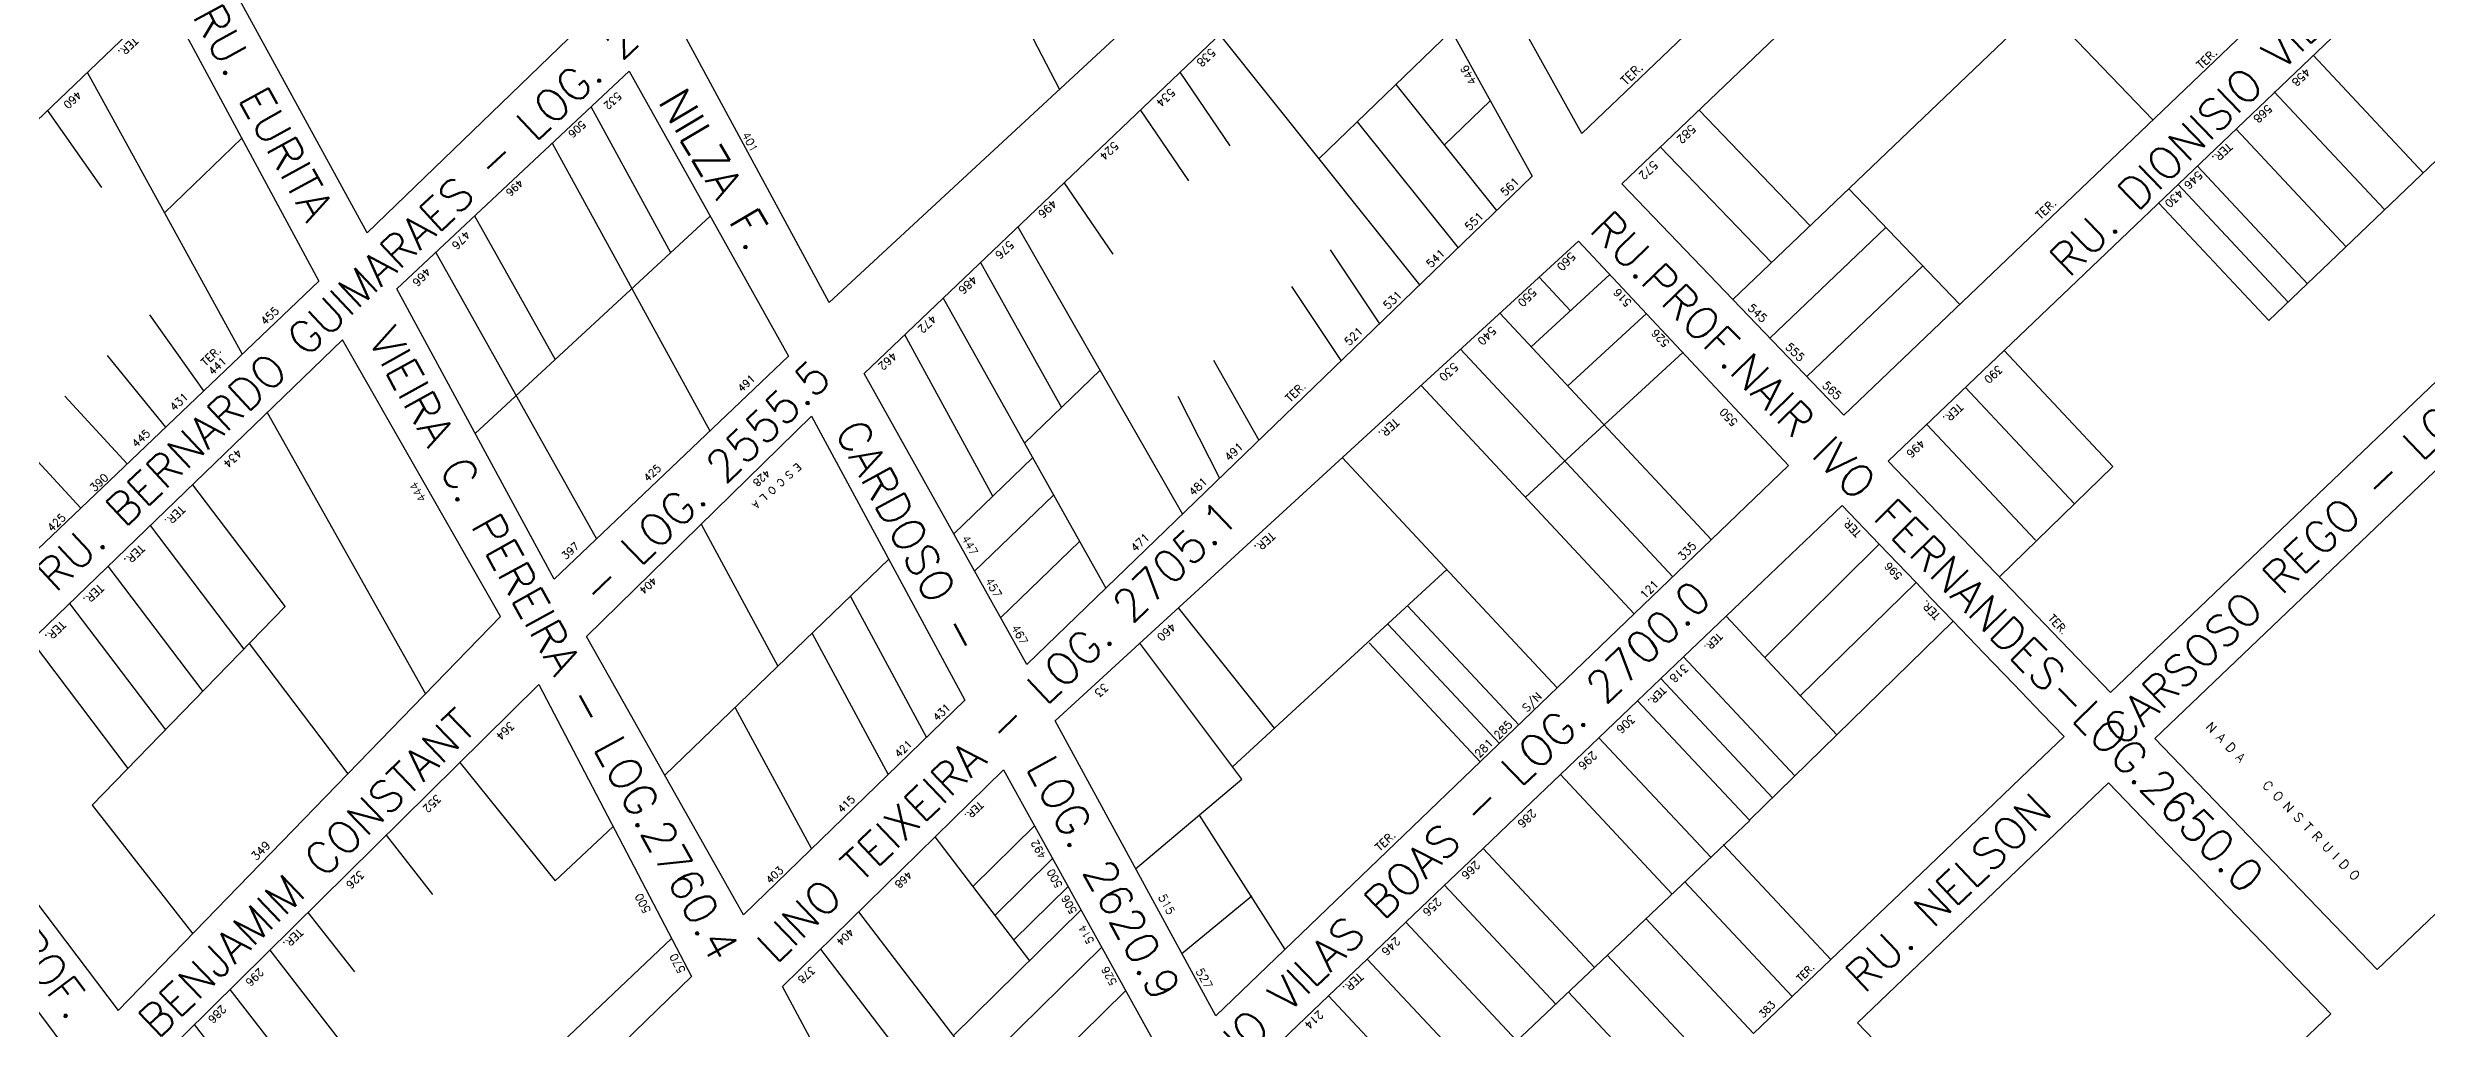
# Model space of a CAD drawing. Extents: x 714896 to 749292, y 8417558 to 8447149.
# Drawn here: x 740987.2 to 741432.6, y 8426874 to 8427057.6 of the extents above; entities that cross this region are included whole.
import ezdxf

# ---------------------------------------------------------------- set-up
doc = ezdxf.new("R2010")
doc.units = 0
doc.header["$MEASUREMENT"] = 0
for name, color, linetype in [('LOTE', 7, 'CONTINUOUS'), ('NUM-PORTA', 7, 'CONTINUOUS'), ('QUADRA', 6, 'CONTINUOUS'), ('TEXTO', 7, 'CONTINUOUS'), ('TEXTODERUA', 3, 'CONTINUOUS')]:
    doc.layers.add(name, color=color, linetype=linetype)
doc.styles.add('ROMANS', font='ROMANS.SHX', dxfattribs={"height": 1.5})

msp = doc.modelspace()

# ---------------------------------------------------------------- linework, layer by layer
at = {"layer": 'LOTE', "color": 7}
for p, q in [((741176.67, 8427049.83, 537.42), (741148.54, 8427103.64, 536.93)), ((741339.78, 8427087.3), (741381.36, 8427044.07)), ((741206.62, 8427060.05, 535.51), (741244.06, 8427013.19, 537.15)), ((740994.63, 8427052.98, 540.85), (741023.63, 8427000.24, 540.3)), ((741208.57, 8427039.24, 535.53), (741199.21, 8427052.99, 535.51)), ((741239.59, 8427050.68, 537.15), (741258.45, 8427027.08, 537.15)), ((740997.37, 8427031.44, 540.51), (740987.21, 8427045.88, 540.85)), ((741103.87, 8427019.21, 537.39), (741088.94, 8427046.51, 538.64)), ((741200.85, 8427032.68, 535.58), (741191.82, 8427045.94, 535.51)), ((741232.4, 8427043.73, 537.15), (741251.26, 8427020.13, 537.15)), ((741081.68, 8427039.71, 538.64), (741111.18, 8426985.87, 536.63)), ((741186.68, 8427018.91, 535.62), (741177.53, 8427032.33, 535.51)), ((741067.15, 8427026.09, 538.64), (741082.22, 8426999.22, 537.92)), ((741168.84, 8427024.06, 535.51), (741199.66, 8426970.31, 537.15)), ((741059.88, 8427019.28, 538.07), (741089.94, 8426965.65, 536.63)), ((741227.3, 8427019.75, 535.99), (741236.53, 8427005.92, 537.15)), ((741161.86, 8427017.37, 535.51), (741177.04, 8426990.27, 536.33)), ((741264.96, 8427001.59, 531.96), (741279.68, 8427015.13, 531.11)), ((741154.87, 8427010.7, 535.51), (741185.29, 8426956.4, 537.15)), ((741220.05, 8427012.9, 536.08), (741229.3, 8426999.05, 537.14)), ((741266.45, 8427014.64), (741272.32, 8427008.36, 79.33)), ((741006.29, 8427007.61, 540.38), (741016.4, 8426993.35, 540.3)), ((741259.08, 8427007.88), (741298.68, 8426965.48, 535.31)), ((741271.78, 8426994.28, 531.96), (741286.52, 8427007.83, 531.11)), ((741164.15, 8426973.64, 535.76), (741147.67, 8427003.84, 535.51)), ((740998.37, 8426999.99, 540.4), (741009.3, 8426986.58, 540.3)), ((741205.48, 8426999.08, 536.16), (741213.96, 8426984.12, 537.15)), ((741251.7, 8427001.13), (741291.47, 8426958.56, 535.31)), ((741263.89, 8426973.43, 532.8), (741293.34, 8427000.52, 531.11)), ((741198.8, 8426992.39, 536.18), (741206.62, 8426977.03, 537.15)), ((741244.33, 8426994.37, -2.14), (741284.25, 8426951.63, 535.31)), ((740990.43, 8426992.36, 540.42), (741002.07, 8426979.7, 540.3)), ((741028.3, 8426989.28, 539.52), (741057.97, 8426936.66, 538.54)), ((740981.74, 8426984.08, 540.42), (740993.39, 8426971.42, 540.3)), ((741229.58, 8426980.86), (741269.82, 8426937.78, 535.31)), ((741109.54, 8426968.38), (741123.9, 8426941.81)), ((741144.69, 8426961.83), (741102.76, 8426921.43)), ((741308.67, 8426943.45, -2.27), (741330.07, 8426964.68)), ((741209.1, 8426923.05, 535.95), (741249.17, 8426959.9, 533.65)), ((741315.26, 8426936.22), (741337, 8426957.47)), ((741137.5, 8426954.88), (741151.77, 8426928.49)), ((741216.9, 8426930.22, 535.78), (741198.89, 8426952.78, 536.43)), ((741241.81, 8426953.13, 258.56), (741262.61, 8426930.85, 535.31)), ((741130.32, 8426947.92), (741144.59, 8426921.53)), ((741238.2, 8426949.66, 258.56), (741259, 8426927.39, 535.31)), ((741305.81, 8426913), (741343.93, 8426950.26)), ((741210.8, 8426920.71, 535.91), (741191.67, 8426946.16, 536.43)), ((741234.59, 8426946.2, 258.56), (741255.4, 8426923.93, 535.31)), ((741115.95, 8426934.01), (741130.22, 8426907.62)), ((741064.4, 8426923.79, 539.66), (741082.24, 8426901.63, 538.48)), ((741190.9, 8426903.9, 537.09), (741210.8, 8426920.71, 535.91)), ((741202.77, 8426913.92, 536.17), (741218.81, 8426888.81, 535.31)), ((741059.35, 8426899.1, 538.99), (741050.62, 8426910.19, 539.66)), ((741082.24, 8426901.63, 538.48), (741093.08, 8426911.8, 538.44)), ((741153.32, 8426909.88, 530.38), (741171.01, 8426886.71, 530.38)), ((741171.96, 8426911.96, 530.38), (741160.4, 8426900.6, 530.87)), ((741175.35, 8426905.84, 530.38), (741164.53, 8426895.2, 530.84)), ((741178.26, 8426900.59, 530.38), (741168.06, 8426890.57, 530.81)), ((741044.69, 8426884.62, 538.99), (741035.95, 8426895.71, 539.66)), ((741139.04, 8426895.88, 530.38), (741175.73, 8426847.81, 530.38)), ((741180.68, 8426896.22, 530.38), (741156.75, 8426872.68, 531.39)), ((741212.62, 8426898.81, 535.86), (741199.55, 8426888.01, 537.09)), ((741104.03, 8426890.88, 538.44), (741081.09, 8426869.16, 537.8)), ((741046.37, 8426866.11, 1121.06), (741028.84, 8426888.68, 539.66)), ((741131.9, 8426888.87, 530.38), (741150.97, 8426863.9, 530.38)), ((741184.55, 8426889.22, 530.38), (741161.46, 8426866.51, 531.36)), ((741038.85, 8426858.82, 31.78), (741021.38, 8426881.32, 539.66)), ((741189.04, 8426881.12, 530.38), (741166.91, 8426859.37, 531.32)), ((741032.14, 8426852.31, 32.69), (741014.72, 8426874.75, 539.05))]:
    msp.add_line(p, q, dxfattribs=at)
at = {"layer": 'LOTE', "color": 7, "linetype": 'CONTINUOUS', "flags": 128}
for points in [[(741302.7, 8427010.44), (741382.13, 8427086.28)], [(741403.05, 8427006.5), (741490.04, 8427089.76)], [(741432.03, 8427034.07), (741411.41, 8427056.1)], [(741317.17, 8427024.26), (741296.37, 8427045.88)], [(741424.68, 8427027.28), (741404.07, 8427049.31)], [(741417.52, 8427020.31), (741396.91, 8427042.32)], [(741309.93, 8427017.35), (741289.14, 8427038.97)], [(741410.29, 8427013.4), (741389.68, 8427035.42)], [(741345.19, 8427009.54), (741324.4, 8427031.16)], [(741403.05, 8427006.5), (741382.44, 8427028.51)], [(741406.67, 8427009.95), (741386.06, 8427031.96)], [(741309.63, 8427003.24), (741331.33, 8427023.95)], [(741316.56, 8426996.03), (741338.26, 8427016.75)], [(741373.82, 8426979.2), (741353.51, 8427000.89)], [(741366.59, 8426972.29), (741346.28, 8426993.98)], [(741359.35, 8426965.39), (741339.05, 8426987.08)], [(741156.85, 8426966.59), (741171.61, 8426980.85)], [(741352.61, 8426958.55), (741373.82, 8426979.2)], [(741014.32, 8426975.79), (741031.66, 8426952.92)], [(741160.75, 8426959.6), (741175.51, 8426973.86)], [(741006.4, 8426968.15), (741023.94, 8426945.03)], [(741165.62, 8426950.87), (741180.4, 8426965.14)], [(740998.49, 8426960.52), (741016.24, 8426937.1)], [(740991.29, 8426953.57), (741009.25, 8426929.89)], [(740995.57, 8426915.81), (741031.64, 8426952.95)], [(741301.44, 8426951.17), (741322.19, 8426929.01)], [(740984.1, 8426946.63), (741002.25, 8426922.69)], [(741293.49, 8426943.58), (741314.33, 8426921.33)], [(741289.21, 8426939.5), (741310.11, 8426917.2)], [(741284.87, 8426935.36), (741305.82, 8426913)], [(741277.64, 8426928.45), (741298.59, 8426906.09)], [(741270.41, 8426921.55), (741291.35, 8426899.19)], [(740995.57, 8426915.81), (741014.37, 8426891.76)], [(741230.75, 8426841.91), (741305.89, 8426912.93)], [(741300.86, 8426908.45), (741321.03, 8426886.92)], [(741255.94, 8426907.74), (741276.82, 8426885.45)], [(741248.71, 8426900.83), (741269.59, 8426878.55)], [(741293.63, 8426901.54), (741313.79, 8426880.01)], [(741286.39, 8426894.64), (741306.56, 8426873.11)], [(741241.48, 8426893.92), (741262.29, 8426871.71)], [(741234.24, 8426887.02), (741255.02, 8426864.84)], [(741279.16, 8426887.73), (741299.33, 8426866.2)], [(741227.01, 8426880.11), (741247.75, 8426857.97)], [(741271.93, 8426880.83), (741292.1, 8426859.3)]]:
    msp.add_lwpolyline(points, dxfattribs=at)
for points, elevation in [([(741225.21, 8427036.79), (741250.01, 8427060.74)], 535.51), ([(741248.68, 8427039.31), (741257.3, 8427047.63)], 535.51), ([(741009.08, 8427026.69), (741023.56, 8427040.63)], 540.85), ([(741067.25, 8426985.4), (741111.27, 8427026.04)], 536.6), ([(741170.08, 8426983.55), (741184.23, 8426997.22)], 535.51), ([(741024.94, 8426946.06), (741043.42, 8426921.68)], 538.54)]:
    msp.add_lwpolyline(points, dxfattribs=dict(at, elevation=elevation))
at = {"layer": 'QUADRA', "color": 6}
for points in [[(741274.41, 8427041.5), (741244.3, 8427095.71), (741369.42, 8427215.17), (741411.01, 8427171.92), (741274.41, 8427041.5)], [(741323.5, 8426988.82), (741281.9, 8427032.07), (741419.33, 8427163.27), (741460.92, 8427120.03), (741323.5, 8426988.82)], [(741105.12, 8427062.36), (741200.08, 8427152.65), (741229.39, 8427098.63), (741133.49, 8427009.87), (741105.12, 8427062.36)], [(741018.18, 8427075.66), (741061.68, 8427116.94), (741090.11, 8427064.47), (741047.02, 8427022.95), (741018.18, 8427075.66)], [(741510.83, 8427068.13), (741373.41, 8426936.93), (741331.81, 8426980.17), (741469.24, 8427111.38), (741510.83, 8427068.13)], [(741235.22, 8427087.35), (741265.13, 8427033.53), (741170.5, 8426942.14), (741140.09, 8426996.61), (741235.22, 8427087.35)], [(741009.35, 8427067.05), (741037.95, 8427013.89), (740956.91, 8426936.65), (740921.08, 8426982.67), (741009.35, 8427067.05)], [(741096.09, 8427053.21), (741125.9, 8426999.88), (741082.05, 8426958.14), (741052.58, 8427012.44), (741096.09, 8427053.21)], [(741381.73, 8426928.28), (741497.45, 8427038.77), (741501.76, 8427034.29), (741475.12, 8426934.49), (741423.32, 8426885.04), (741381.73, 8426928.28)], [(741175.81, 8426931.6), (741273.82, 8427021.39), (741313.14, 8426979.37), (741205.88, 8426876.38), (741175.81, 8426931.6)], [(741042.39, 8427002.88), (740963.23, 8426926.49), (741000.44, 8426877.41), (741072.01, 8426951.12), (741042.39, 8427002.88)], [(741117.51, 8426895.31), (741088.08, 8426947.41), (741130.22, 8426988.59), (741158.95, 8426935.44), (741117.51, 8426895.31)], [(741079.17, 8426938.38), (741107.77, 8426883.73), (741043.53, 8426821.45), (741007.61, 8426867.72), (741079.17, 8426938.38)], [(740864.29, 8426828.66), (740954.7, 8426918.16), (740991.73, 8426868.71), (740902.07, 8426780.12)]]:
    msp.add_lwpolyline(points, close=True, dxfattribs=at)
at = {"layer": 'QUADRA', "linetype": 'CONTINUOUS'}
msp.add_lwpolyline([(741212.55, 8426866.3), (741227.01, 8426880.11), (741234.24, 8426887.02), (741241.48, 8426893.92), (741248.45, 8426900.58), (741255.94, 8426907.74), (741263.64, 8426915.08), (741270.41, 8426921.55), (741277.64, 8426928.45), (741284.87, 8426935.36), (741293.49, 8426943.58), (741301.44, 8426951.17), (741308.33, 8426957.75), (741317.46, 8426966.47), (741323.14, 8426971.89), (741330.07, 8426964.68), (741337, 8426957.47), (741339.92, 8426954.43), (741343.93, 8426950.26), (741349.72, 8426944.25), (741355.3, 8426938.44), (741360.58, 8426932.96), (741364.73, 8426928.64), (741358.14, 8426922.35), (741346.94, 8426911.66), (741337.93, 8426903.06), (741321.03, 8426886.92), (741313.79, 8426880.01), (741306.56, 8426873.11)], dxfattribs=at)
at = {"layer": 'QUADRA', "color": 6, "elevation": 530.38}
msp.add_lwpolyline([(741154.31, 8426826.81), (741124.77, 8426881.87), (741166.14, 8426922.46), (741196.31, 8426868), (741154.31, 8426826.81)], close=True, dxfattribs=at)
at = {"layer": 'QUADRA'}
msp.add_lwpolyline([(741326.03, 8426875.11), (741373.05, 8426919.99), (741414.64, 8426876.75), (741367.63, 8426831.86), (741326.03, 8426875.11)], close=True, dxfattribs=at)

# ---------------------------------------------------------------- texts
at = {"layer": 'NUM-PORTA', "color": 7, "style": 'ROMANS'}
for s, height, rotation, p in [('538', 1.499, 223.4349, (741204.99, 8427057.6)), ('446', 1.498, 119.2748, (741254.79, 8427051.12)), ('460', 1.457, 223.6914, (740992.74, 8427049.64)), ('532', 1.402, 222.0228, (741093.85, 8427049.36)), ('534', 1.499, 223.4032, (741197.43, 8427050.12)), ('506', 1.39, 222.7133, (741087.17, 8427044.05)), ('401', 1.5, 297.7859, (741117.15, 8427041.29)), ('524', 1.499, 223.4334, (741186.83, 8427040.13)), ('496', 1.39, 222.7133, (741075.48, 8427033.09)), ('561', 1.498, 43.7282, (741260.08, 8427029.69)), ('496', 1.5, 223.4108, (741175.29, 8427029.29)), ('551', 1.498, 43.7282, (741253.38, 8427023.22)), ('476', 1.5, 226.0922, (741065.41, 8427023.49)), ('576', 1.5, 223.4108, (741167.24, 8427021.61)), ('541', 1.498, 43.7282, (741246.18, 8427016.28)), ('560', 1.496, 225.1839, (741272.35, 8427019.44, -4.3)), ('466', 1.5, 226.0922, (741058.03, 8427016.57)), ('486', 1.5, 223.4108, (741160.37, 8427015.06)), ('531', 1.498, 43.7282, (741238.12, 8427008.49)), ('550', 1.496, 225.1839, (741265.02, 8427012.72, -4.3)), ('516', 1.45, 133.4527, (741283.84, 8427009.94)), ('455', 1.473, 43.5658, (741027.92, 8427005.55)), ('472', 1.5, 223.2278, (741152.78, 8427007.73)), ('521', 1.498, 43.707, (741230.84, 8427001.7)), ('540', 1.496, 225.1839, (741257.49, 8427005.53)), ('526', 1.45, 133.4527, (741290.94, 8427002.35)), ('441', 1.473, 43.5838, (741018.13, 8426996.15)), ('462', 1.501, 222.8387, (741145.38, 8427000.79)), ('390', 1.477, 223.2289, (741352.37, 8426998.26)), ('431', 1.474, 43.58, (741010.92, 8426989.47)), ('550', 1.45, 133.4527, (741303.71, 8426987.57)), ('445', 1.474, 43.5824, (741003.82, 8426982.62)), ('496', 1.477, 223.2289, (741337.83, 8426984.38)), ('434', 1.506, 223.9461, (741022.75, 8426982.62)), ('491', 1.498, 43.6995, (741208.42, 8426980.07)), ('390', 1.474, 43.5824, (740995.98, 8426974.35)), ('444', 1.516, 119.893, (741058.16, 8426973.12)), ('428', 1.369, 222.2442, (741121.74, 8426978.73)), ('481', 1.498, 43.6995, (741201.7, 8426973.57)), ('425', 1.474, 43.5824, (740988, 8426966.87)), ('447', 1.512, 299.7333, (741158.23, 8426965.78)), ('471', 1.498, 43.6995, (741190.85, 8426963.1)), ('397', 1.413, 42.4627, (741084.19, 8426961.67)), ('335', 1.496, 45.1839, (741293.3, 8426961.5, 535.31)), ('404', 1.371, 222.1941, (741100.49, 8426958.62)), ('457', 1.512, 299.7333, (741162.67, 8426957.83)), ('121', 1.496, 45.1839, (741286.23, 8426954.32, 535.31)), ('467', 1.512, 299.7333, (741167.58, 8426949.03)), ('460', 1.496, 222.4524, (741197.59, 8426950.08)), ('318', 1.5, 223.6596, (741293.51, 8426942.37)), ('431', 1.402, 43.682, (741153.75, 8426931.45)), ('33', 1.498, 222.3615, (741184.97, 8426938.76)), ('S/N', 1.496, 45.1839, (741264.16, 8426933.13, 535.31)), ('364', 1.467, 224.0571, (741073.75, 8426931.56)), ('285', 1.496, 45.1839, (741258.86, 8426928.04, 535.31)), ('306', 1.5, 223.6596, (741283.56, 8426932.86)), ('421', 1.4, 43.8329, (741146.6, 8426924.61)), ('281', 1.496, 45.1839, (741255.25, 8426924.58, 535.31)), ('296', 1.5, 223.6596, (741276.42, 8426926.05)), ('352', 1.464, 224.3624, (741060.03, 8426917.94)), ('415', 1.4, 43.8329, (741135.91, 8426914.26)), ('286', 1.5, 223.6596, (741265.06, 8426915.2)), ('349', 1.541, 45.5619, (741026.26, 8426905.35)), ('492', 1.433, 118.9934, (741174.24, 8426906.26)), ('326', 1.464, 224.3624, (741045.63, 8426903.72)), ('403', 1.404, 43.6741, (741122.48, 8426901)), ('500', 1.433, 118.9934, (741177.25, 8426900.83)), ('266', 1.5, 223.6596, (741254.53, 8426905.53)), ('500', 1.5, 117.9048, (741100.19, 8426896.08)), ('468', 1.375, 223.6233, (741148.26, 8426903.59)), ('515', 1.563, 298.8017, (741195.05, 8426898.65)), ('506', 1.433, 118.9934, (741179.95, 8426895.95)), ('256', 1.5, 223.6596, (741247.3, 8426898.63)), ('404', 1.375, 223.6233, (741137.34, 8426892.87)), ('514', 1.431, 119.0556, (741183.16, 8426890.34)), ('246', 1.5, 223.6596, (741239.6, 8426891.28)), ('570', 1.5, 117.9048, (741106.68, 8426884.84)), ('378', 1.375, 223.6233, (741130.11, 8426885.78)), ('296', 1.462, 224.3891, (741026.81, 8426885.46)), ('526', 1.431, 119.0556, (741187.45, 8426882.59)), ('527', 1.563, 298.8712, (741202.08, 8426884.79)), ('286', 1.462, 224.3891, (741019.79, 8426878.53)), ('214', 1.5, 223.6596, (741225.19, 8426877.52))]:
    msp.add_text(s, height=height, rotation=rotation, dxfattribs=at).set_placement(p)
at = {"layer": 'NUM-PORTA', "style": 'ROMANS'}
for s, height, rotation, p in [('458', 1.477, 223.2289, (741409.98, 8427053.9)), ('568', 1.477, 223.2289, (741402.81, 8427047.05)), ('582', 1.531, 224.3178, (741294.87, 8427043.32)), ('572', 1.531, 224.3178, (741287.77, 8427036.55)), ('546', 1.477, 223.2289, (741389.81, 8427034.64)), ('430', 1.477, 223.2289, (741386.2, 8427031.19)), ('545', 1.531, 316.7484, (741305.36, 8427008.72)), ('555', 1.531, 316.7484, (741312.4, 8427001.4)), ('530', 1.5, 222.4524, (741250.45, 8426998.74)), ('491', 1.406, 43.1932, (741117.17, 8426993.01)), ('565', 1.531, 316.7484, (741319.3, 8426994.24)), ('425', 1.406, 43.1932, (741099.56, 8426976.24)), ('596', 1.423, 133.6596, (741334.51, 8426958.79)), ('383', 1.343, 45.7127, (741308.37, 8426875.89, 39.28))]:
    msp.add_text(s, height=height, rotation=rotation, dxfattribs=at).set_placement(p)
at = {"layer": 'TEXTO', "style": 'ROMANS'}
for s, height, rotation, p in [('TER.', 1.457, 223.6914, (741003.25, 8427059.69)), ('TER.', 1.531, 44.3178, (741390.43, 8427053.45)), ('TER.', 1.477, 223.2289, (741395.32, 8427039.9)), ('TER.', 1.531, 44.3178, (741360.32, 8427025.32)), ('TER.', 1.472, 43.4939, (741016.79, 8426997.89)), ('TER.', 1.498, 43.7139, (741219.82, 8426991.14)), ('TER.', 1.5, 222.4524, (741239.35, 8426988.34)), ('TER.', 1.511, 223.8026, (741012.04, 8426972.04)), ('TER.', 1.5, 222.4524, (741216.13, 8426967.06)), ('TER.', 1.432, 133.6758, (741326.85, 8426966.85)), ('TER.', 1.511, 223.8026, (741004.46, 8426964.72)), ('TER.', 1.511, 223.8026, (740996.81, 8426957.34)), ('TER.', 1.423, 133.6596, (741341.65, 8426951.37)), ('TER.', 1.511, 223.8026, (740989.66, 8426950.43)), ('TER.', 1.477, 313.2289, (741361.64, 8426950.67)), ('TER.', 1.343, 225.7127, (741299.89, 8426948.18, 39.28)), ('TER.', 1.343, 225.7127, (741289.33, 8426938.09, 39.28)), ('N A D A    C O N S T R U I D O', 1.712, 314.1103, (741391.12, 8426930.36)), ('TER.', 1.506, 43.721, (741236.63, 8426907.09)), ('TER.', 1.463, 224.4016, (741034.11, 8426892.86)), ('TER.', 1.343, 45.7127, (741315.45, 8426882.65, 39.28))]:
    msp.add_text(s, height=height, rotation=rotation, dxfattribs=at).set_placement(p)
at = {"layer": 'TEXTO', "color": 7, "style": 'ROMANS'}
for s, height, rotation, p in [('TER.', 1.658, 44.1684, (741282.69, 8427050.43)), ('TER.', 1.477, 223.2289, (741344.95, 8426991.18)), ('E S C O L A', 1.3693, 222.2442, (741127.53, 8426979.94)), ('TER.', 1.375, 223.6233, (741161.57, 8426916.64)), ('TER.', 1.5, 223.6596, (741232.61, 8426884.6))]:
    msp.add_text(s, height=height, rotation=rotation, dxfattribs=at).set_placement(p)
at = {"layer": 'TEXTODERUA', "style": 'ROMANS'}
for s, rotation, p in [('RU. DIONISIO VILAS BOAS -', 44.1535, (741365.6, 8427014.35)), ('RU. BERNARDO GUIMARAES - LOG. 2550.4', 43.2046, (740988.68, 8426955.44)), ('RU. EURITA ', 298.9323, (741014.23, 8427063.54)), ('NILZA F.', 300.6132, (741101.38, 8427047.56)), ('RU.PROF.NAIR IVO FERNANDES-LOG.2650.0', 314.601, (741275.59, 8427023.36)), ('RU. NELSON   CARSOSO REGO - LOG. 74.9', 43.6553, (741327.3, 8426880.37)), ('VIEIRA C. PEREIRA - LOG.2760.4', 298.9323, (741047.01, 8427003.08)), ('- LOG. 2555.5', 44.0788, (741090.34, 8426952.77)), ('CARDOSO -', 298.5375, (741134.46, 8426985.79)), ('LINO TEIXEIRA - LOG. 2705.1', 43.7164, (741123.56, 8426885.94)), ('RU. DIONISIO VILAS BOAS - LOG. 2700.0', 44.1535, (741179.51, 8426838.01)), ('RU. BENJAMIM CONSTANT', 44.0788, (740995.05, 8426859.56)), ('LOG. 2620.9', 298.5375, (741170.27, 8426922.9)), ('RU.PROF.', 307.2741, (740968.53, 8426904.88))]:
    msp.add_text(s, height=6, rotation=rotation, dxfattribs=at).set_placement(p)

doc.saveas('drawing.dxf')
